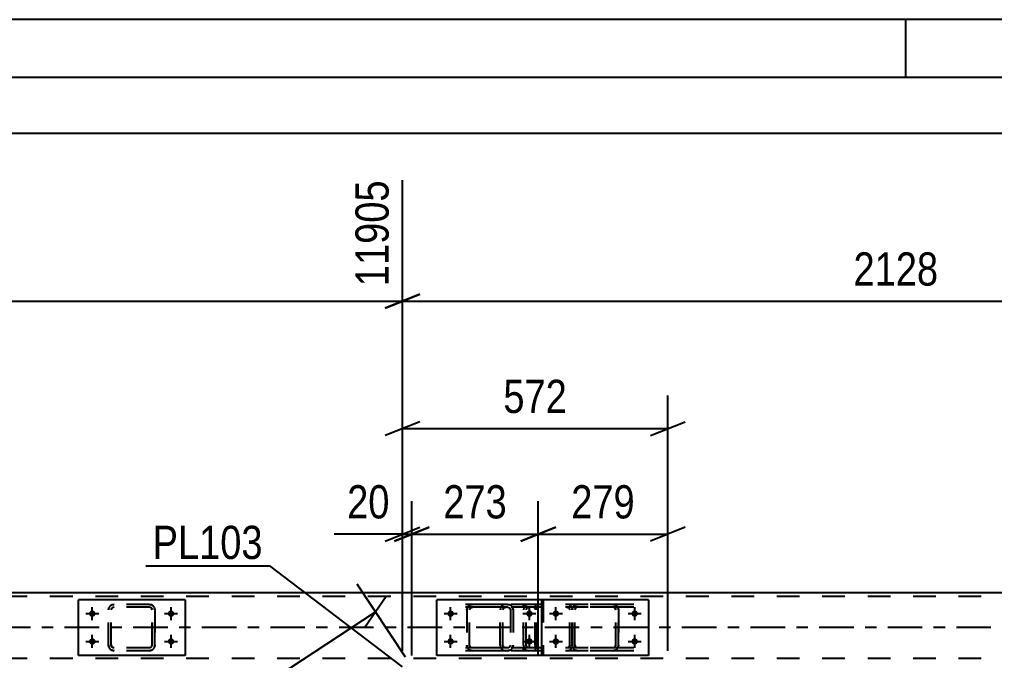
# Model space of a CAD drawing. Header units: millimetres. Extents: x -832 to 357, y -842 to -1.
# Drawn here: x -349.2 to -265.1, y -55.9 to -0.6 of the extents above; entities that cross this region are included whole.
import ezdxf

# ---------------------------------------------------------------- set-up
doc = ezdxf.new("R2010")
doc.units = ezdxf.units.MM
doc.linetypes.add('DXK_LINE_DOT2', pattern=[3.9198, 1.9599, -1.9599])
doc.linetypes.add('DXK_LINE_DOT3', pattern=[5.9187, 2.979, -0.9799, 0.9799, -0.9799])
doc.styles.add('Arial Narrow', font='ARIALN.TTF', dxfattribs={"height": 0.2})

# ---------------------------------------------------------------- blocks, each defined once
blk = doc.blocks.new('Unknown-570388851-1132')
at = {"color": 5, "linetype": 'Continuous'}
for p, q in [((357.288, -0.603), (-831.712, -0.603)), ((-272.712, -5.603), (-272.712, -0.603)), ((352.288, -5.603), (-826.712, -5.603))]:
    blk.add_line(p, q, dxfattribs=at)
blk = doc.blocks.new('Part-570388851-12105 - 11607')
at = {"color": 2, "linetype": 'Continuous'}
for p, q in [((-303.993, -50.641), (-313.193, -50.641)), ((-313.193, -55.441), (-313.193, -50.641)), ((-303.993, -50.642), (-303.993, -50.641)), ((-304.111, -55.441), (-313.193, -55.441))]:
    blk.add_line(p, q, dxfattribs=at)
at = {"color": 7, "linetype": 'DXK_LINE_DOT2'}
for p, q in [((-303.993, -50.641), (-303.993, -55.441)), ((-303.993, -55.441), (-304.111, -55.441))]:
    blk.add_line(p, q, dxfattribs=at)
blk = doc.blocks.new('Part-570388851-11628 - 11607')
at = {"color": 7, "linetype": 'DXK_LINE_DOT2'}
for p, q in [((-305.207, -51.042), (-305.403, -51.078)), ((-305.388, -51.352), (-305.305, -51.3)), ((-305.305, -51.3), (-305.207, -51.282)), ((-296.193, -51.042), (-305.207, -51.042)), ((-296.193, -51.282), (-305.207, -51.282)), ((-301.777, -51.078), (-301.972, -51.042)), ((-301.972, -51.282), (-301.875, -51.3)), ((-301.875, -51.3), (-301.792, -51.352)), ((-305.679, -51.338), (-305.718, -51.522)), ((-305.718, -54.562), (-305.718, -51.522)), ((-305.463, -51.522), (-305.443, -51.43)), ((-305.463, -54.562), (-305.463, -51.522)), ((-305.443, -51.43), (-305.388, -51.352)), ((-301.792, -51.352), (-301.736, -51.43)), ((-301.736, -51.43), (-301.717, -51.522)), ((-301.717, -54.562), (-301.717, -51.522)), ((-301.462, -51.522), (-301.5, -51.338)), ((-301.462, -54.562), (-301.462, -51.522)), ((-305.718, -54.562), (-305.679, -54.746)), ((-305.443, -54.654), (-305.463, -54.562)), ((-305.388, -54.732), (-305.443, -54.654)), ((-301.736, -54.654), (-301.792, -54.732)), ((-301.717, -54.562), (-301.736, -54.654)), ((-301.5, -54.746), (-301.462, -54.562)), ((-305.403, -55.005), (-305.207, -55.042)), ((-305.305, -54.784), (-305.388, -54.732)), ((-305.207, -54.802), (-305.305, -54.784)), ((-296.193, -54.802), (-305.207, -54.802)), ((-296.193, -55.042), (-305.207, -55.042)), ((-301.875, -54.784), (-301.972, -54.802)), ((-301.972, -55.042), (-301.777, -55.005)), ((-301.792, -54.732), (-301.875, -54.784))]:
    blk.add_line(p, q, dxfattribs=at)
for centre, start, end in [((-305.227, -51.543), 110.75832, 155.68004), ((-301.953, -51.543), 24.31996, 69.24168), ((-305.227, -54.541), 204.31996, 249.24168), ((-301.953, -54.541), 290.75832, 335.68004)]:
    blk.add_arc(centre, 0.496, start, end, dxfattribs=at)
blk = doc.blocks.new('Part-570388851-11843 - 11607')
at = {"color": 2, "linetype": 'Continuous'}
for p, q in [((-294.911, -50.642), (-304.111, -50.642)), ((-304.111, -55.442), (-304.111, -50.642)), ((-294.911, -50.642), (-294.911, -55.442)), ((-294.911, -55.442), (-304.111, -55.442))]:
    blk.add_line(p, q, dxfattribs=at)
blk = doc.blocks.new('Bolt-570388851-11745 - 11607')
at = {"linetype": 'Continuous'}
for points in [[(-311.993, -51.561, -1), (-311.993, -52.121, -1)], [(-305.193, -51.561, -1), (-305.193, -52.121, -1)], [(-311.993, -53.961, -1), (-311.993, -54.521, -1)], [(-305.193, -53.961, -1), (-305.193, -54.521, -1)]]:
    blk.add_hatch(color=1, dxfattribs=at).paths.add_polyline_path(points)
at = {"color": 1, "linetype": 'Continuous'}
for p, q in [((-311.993, -52.401), (-311.993, -51.281)), ((-305.193, -52.401), (-305.193, -51.281)), ((-312.553, -51.841), (-311.433, -51.841)), ((-305.753, -51.841), (-304.633, -51.841)), ((-311.993, -54.801), (-311.993, -53.681)), ((-305.193, -54.801), (-305.193, -53.681)), ((-312.553, -54.241), (-311.433, -54.241)), ((-305.753, -54.241), (-304.633, -54.241))]:
    blk.add_line(p, q, dxfattribs=at)
blk = doc.blocks.new('Bolt-570388851-11759 - 11607')
at = {"linetype": 'Continuous'}
for points in [[(-342.911, -51.562, -1), (-342.911, -52.122, -1)], [(-336.111, -51.562, -1), (-336.111, -52.122, -1)], [(-342.911, -53.962, -1), (-342.911, -54.522, -1)], [(-336.111, -53.962, -1), (-336.111, -54.522, -1)]]:
    blk.add_hatch(color=1, dxfattribs=at).paths.add_polyline_path(points)
at = {"color": 1, "linetype": 'Continuous'}
for p, q in [((-342.911, -52.402), (-342.911, -51.282)), ((-336.111, -52.402), (-336.111, -51.282)), ((-343.471, -51.842), (-342.351, -51.842)), ((-336.671, -51.842), (-335.551, -51.842)), ((-342.911, -54.802), (-342.911, -53.682)), ((-336.111, -54.802), (-336.111, -53.682)), ((-343.471, -54.242), (-342.351, -54.242)), ((-336.671, -54.242), (-335.551, -54.242))]:
    blk.add_line(p, q, dxfattribs=at)
blk = doc.blocks.new('Bolt-570388851-11761 - 11607')
at = {"linetype": 'Continuous'}
for points in [[(-302.911, -51.562, -1), (-302.911, -52.122, -1)], [(-296.111, -51.562, -1), (-296.111, -52.122, -1)], [(-302.911, -53.962, -1), (-302.911, -54.522, -1)], [(-296.111, -53.962, -1), (-296.111, -54.522, -1)]]:
    blk.add_hatch(color=1, dxfattribs=at).paths.add_polyline_path(points)
at = {"color": 1, "linetype": 'Continuous'}
for p, q in [((-302.911, -52.402), (-302.911, -51.282)), ((-296.111, -52.402), (-296.111, -51.282)), ((-303.471, -51.842), (-302.351, -51.842)), ((-296.671, -51.842), (-295.551, -51.842)), ((-302.911, -54.802), (-302.911, -53.682)), ((-296.111, -54.802), (-296.111, -53.682)), ((-303.471, -54.242), (-302.351, -54.242)), ((-296.671, -54.242), (-295.551, -54.242))]:
    blk.add_line(p, q, dxfattribs=at)
blk = doc.blocks.new('Part-570388851-11830 - 11607')
at = {"color": 7, "linetype": 'DXK_LINE_DOT2'}
for p, q in [((-310.297, -51.078), (-310.113, -51.041)), ((-310.113, -51.041), (-310.297, -51.078)), ((-310.283, -51.351), (-310.205, -51.299)), ((-310.205, -51.299), (-310.113, -51.281)), ((-307.073, -51.041), (-310.113, -51.041)), ((-307.073, -51.281), (-310.113, -51.281)), ((-307.073, -51.041), (-306.889, -51.078)), ((-306.889, -51.078), (-307.073, -51.041)), ((-307.073, -51.281), (-306.981, -51.299)), ((-306.981, -51.299), (-306.903, -51.351)), ((-310.593, -51.521), (-310.556, -51.337)), ((-310.556, -51.337), (-310.593, -51.521)), ((-310.593, -51.521), (-310.593, -54.561)), ((-310.353, -51.521), (-310.335, -51.429)), ((-310.353, -54.561), (-310.353, -51.521)), ((-310.335, -51.429), (-310.283, -51.351)), ((-306.903, -51.351), (-306.851, -51.429)), ((-306.851, -51.429), (-306.833, -51.521)), ((-306.833, -51.521), (-306.833, -54.561)), ((-306.629, -51.337), (-306.593, -51.521)), ((-306.593, -51.521), (-306.629, -51.337)), ((-306.593, -51.521), (-306.593, -54.561)), ((-310.556, -54.745), (-310.593, -54.561)), ((-310.593, -54.561), (-310.556, -54.745)), ((-310.335, -54.653), (-310.353, -54.561)), ((-310.283, -54.731), (-310.335, -54.653)), ((-306.851, -54.653), (-306.903, -54.731)), ((-306.833, -54.561), (-306.851, -54.653)), ((-306.593, -54.561), (-306.629, -54.745)), ((-306.629, -54.745), (-306.593, -54.561)), ((-310.113, -55.041), (-310.297, -55.004)), ((-310.297, -55.004), (-310.113, -55.041)), ((-310.205, -54.783), (-310.283, -54.731)), ((-310.113, -54.801), (-310.205, -54.783)), ((-307.073, -54.801), (-310.113, -54.801)), ((-307.073, -55.041), (-310.113, -55.041)), ((-306.981, -54.783), (-307.073, -54.801)), ((-306.889, -55.004), (-307.073, -55.041)), ((-307.073, -55.041), (-306.889, -55.004)), ((-306.903, -54.731), (-306.981, -54.783))]:
    blk.add_line(p, q, dxfattribs=at)
at = {"color": 7, "linetype": 'DXK_LINE_DOT3'}
blk.add_line((-308.593, -53.041), (-308.593, -53.041), dxfattribs=at)
at = {"color": 7, "linetype": 'DXK_LINE_DOT2'}
for centre, start, end in [((-310.113, -51.521), 112.5, 157.5), ((-310.113, -51.521), 112.5, 157.5), ((-307.073, -51.521), 22.5, 67.5), ((-307.073, -51.521), 22.5, 67.5), ((-310.113, -54.561), 202.5, 247.5), ((-310.113, -54.561), 202.5, 247.5), ((-307.073, -54.561), 292.5, 337.5), ((-307.073, -54.561), 292.5, 337.5)]:
    blk.add_arc(centre, 0.48, start, end, dxfattribs=at)
blk = doc.blocks.new('Part-570388851-11840 - 11607')
at = {"color": 7, "linetype": 'DXK_LINE_DOT2'}
for p, q in [((-341.215, -51.078), (-341.031, -51.042)), ((-341.031, -51.042), (-341.215, -51.078)), ((-341.123, -51.3), (-341.201, -51.352)), ((-341.031, -51.282), (-341.123, -51.3)), ((-337.991, -51.042), (-341.031, -51.042)), ((-337.991, -51.282), (-341.031, -51.282)), ((-337.991, -51.042), (-337.808, -51.078)), ((-337.808, -51.078), (-337.991, -51.042)), ((-337.9, -51.3), (-337.991, -51.282)), ((-337.822, -51.352), (-337.9, -51.3)), ((-341.511, -51.522), (-341.475, -51.338)), ((-341.475, -51.338), (-341.511, -51.522)), ((-341.511, -54.562), (-341.511, -51.522)), ((-341.511, -51.522), (-341.511, -51.522)), ((-341.511, -54.562), (-341.511, -51.522)), ((-341.271, -51.522), (-341.253, -51.43)), ((-341.271, -51.522), (-341.253, -51.43)), ((-341.271, -54.562), (-341.271, -51.522)), ((-341.271, -51.522), (-341.271, -51.522)), ((-341.271, -54.562), (-341.271, -51.522)), ((-341.253, -51.43), (-341.201, -51.352)), ((-337.822, -51.352), (-337.77, -51.43)), ((-337.77, -51.43), (-337.822, -51.352)), ((-337.77, -51.43), (-337.751, -51.522)), ((-337.751, -51.522), (-337.77, -51.43)), ((-337.751, -54.562), (-337.751, -51.522)), ((-337.751, -51.522), (-337.751, -51.522)), ((-337.751, -54.562), (-337.751, -51.522)), ((-337.548, -51.338), (-337.511, -51.522)), ((-337.511, -51.522), (-337.548, -51.338)), ((-337.511, -54.562), (-337.511, -51.522)), ((-337.511, -51.522), (-337.511, -51.522)), ((-337.511, -51.522), (-337.511, -54.562)), ((-341.511, -54.562), (-341.511, -54.562)), ((-341.475, -54.746), (-341.511, -54.562)), ((-341.511, -54.562), (-341.475, -54.746)), ((-341.271, -54.562), (-341.271, -54.562)), ((-341.253, -54.654), (-341.271, -54.562)), ((-341.271, -54.562), (-341.253, -54.654)), ((-341.201, -54.732), (-341.253, -54.654)), ((-341.253, -54.654), (-341.201, -54.732)), ((-337.77, -54.654), (-337.822, -54.732)), ((-337.77, -54.654), (-337.751, -54.562)), ((-337.77, -54.654), (-337.751, -54.562)), ((-337.751, -54.562), (-337.751, -54.562)), ((-337.511, -54.562), (-337.548, -54.746)), ((-337.548, -54.746), (-337.511, -54.562)), ((-337.511, -54.562), (-337.511, -54.562)), ((-341.031, -55.042), (-341.215, -55.005)), ((-341.215, -55.005), (-341.031, -55.042)), ((-341.123, -54.784), (-341.201, -54.732)), ((-341.031, -54.802), (-341.123, -54.784)), ((-337.991, -54.802), (-341.031, -54.802)), ((-337.991, -55.042), (-341.031, -55.042)), ((-337.9, -54.784), (-337.991, -54.802)), ((-337.808, -55.005), (-337.991, -55.042)), ((-337.991, -55.042), (-337.808, -55.005)), ((-337.822, -54.732), (-337.9, -54.784))]:
    blk.add_line(p, q, dxfattribs=at)
at = {"color": 7, "linetype": 'DXK_LINE_DOT3'}
blk.add_line((-339.512, -53.042), (-339.511, -53.042), dxfattribs=at)
at = {"color": 7, "linetype": 'DXK_LINE_DOT2'}
for centre, start, end in [((-341.031, -51.522), 112.5, 157.5), ((-341.031, -51.522), 112.5, 157.5), ((-337.991, -51.522), 22.5, 67.5), ((-337.991, -51.522), 22.5, 67.5), ((-341.031, -54.562), 202.5, 247.5), ((-341.031, -54.562), 202.5, 247.5), ((-337.991, -54.562), 292.5, 337.5), ((-337.991, -54.562), 292.5, 337.5)]:
    blk.add_arc(centre, 0.48, start, end, dxfattribs=at)
blk = doc.blocks.new('Part-570388851-11844 - 11607')
at = {"color": 7, "linetype": 'DXK_LINE_DOT2'}
for p, q in [((-301.215, -51.078), (-301.031, -51.042)), ((-301.031, -51.042), (-301.215, -51.078)), ((-301.123, -51.3), (-301.201, -51.352)), ((-301.031, -51.282), (-301.123, -51.3)), ((-297.991, -51.042), (-301.031, -51.042)), ((-297.991, -51.282), (-301.031, -51.282)), ((-297.991, -51.042), (-297.808, -51.078)), ((-297.808, -51.078), (-297.991, -51.042)), ((-297.9, -51.3), (-297.991, -51.282)), ((-297.822, -51.352), (-297.9, -51.3)), ((-301.511, -51.522), (-301.475, -51.338)), ((-301.475, -51.338), (-301.511, -51.522)), ((-301.511, -54.562), (-301.511, -51.522)), ((-301.511, -51.522), (-301.511, -51.522)), ((-301.511, -54.562), (-301.511, -51.522)), ((-301.271, -51.522), (-301.253, -51.43)), ((-301.271, -51.522), (-301.253, -51.43)), ((-301.271, -54.562), (-301.271, -51.522)), ((-301.271, -51.522), (-301.271, -51.522)), ((-301.271, -54.562), (-301.271, -51.522)), ((-301.253, -51.43), (-301.201, -51.352)), ((-297.822, -51.352), (-297.77, -51.43)), ((-297.77, -51.43), (-297.822, -51.352)), ((-297.77, -51.43), (-297.751, -51.522)), ((-297.751, -51.522), (-297.77, -51.43)), ((-297.751, -54.562), (-297.751, -51.522)), ((-297.751, -51.522), (-297.751, -51.522)), ((-297.751, -54.562), (-297.751, -51.522)), ((-297.548, -51.338), (-297.511, -51.522)), ((-297.511, -51.522), (-297.548, -51.338)), ((-297.511, -54.562), (-297.511, -51.522)), ((-297.511, -51.522), (-297.511, -51.522)), ((-297.511, -51.522), (-297.511, -54.562)), ((-301.511, -54.562), (-301.511, -54.562)), ((-301.475, -54.746), (-301.511, -54.562)), ((-301.511, -54.562), (-301.475, -54.746)), ((-301.271, -54.562), (-301.271, -54.562)), ((-301.253, -54.654), (-301.271, -54.562)), ((-301.271, -54.562), (-301.253, -54.654)), ((-301.201, -54.732), (-301.253, -54.654)), ((-301.253, -54.654), (-301.201, -54.732)), ((-297.77, -54.654), (-297.822, -54.732)), ((-297.77, -54.654), (-297.751, -54.562)), ((-297.77, -54.654), (-297.751, -54.562)), ((-297.751, -54.562), (-297.751, -54.562)), ((-297.511, -54.562), (-297.548, -54.746)), ((-297.548, -54.746), (-297.511, -54.562)), ((-297.511, -54.562), (-297.511, -54.562)), ((-301.031, -55.042), (-301.215, -55.005)), ((-301.215, -55.005), (-301.031, -55.042)), ((-301.123, -54.784), (-301.201, -54.732)), ((-301.031, -54.802), (-301.123, -54.784)), ((-297.991, -54.802), (-301.031, -54.802)), ((-297.991, -55.042), (-301.031, -55.042)), ((-297.9, -54.784), (-297.991, -54.802)), ((-297.808, -55.005), (-297.991, -55.042)), ((-297.991, -55.042), (-297.808, -55.005)), ((-297.822, -54.732), (-297.9, -54.784))]:
    blk.add_line(p, q, dxfattribs=at)
at = {"color": 7, "linetype": 'DXK_LINE_DOT3'}
blk.add_line((-299.512, -53.042), (-299.511, -53.042), dxfattribs=at)
at = {"color": 7, "linetype": 'DXK_LINE_DOT2'}
for centre, start, end in [((-301.031, -51.522), 112.5, 157.5), ((-301.031, -51.522), 112.5, 157.5), ((-297.991, -51.522), 22.5, 67.5), ((-297.991, -51.522), 22.5, 67.5), ((-301.031, -54.562), 202.5, 247.5), ((-301.031, -54.562), 202.5, 247.5), ((-297.991, -54.562), 292.5, 337.5), ((-297.991, -54.562), 292.5, 337.5)]:
    blk.add_arc(centre, 0.48, start, end, dxfattribs=at)
blk = doc.blocks.new('Part-570388851-11905 - 11607')
at = {"color": 7, "linetype": 'DXK_LINE_DOT2'}
for p, q in [((-304.821, -51.042), (-312.263, -51.042)), ((-304.821, -51.282), (-312.263, -51.282)), ((-307.228, -51.042), (-307.421, -51.078)), ((-307.406, -51.352), (-307.324, -51.3)), ((-307.324, -51.3), (-307.228, -51.282)), ((-305.718, -51.282), (-305.718, -51.042)), ((-304.718, -51.078), (-304.821, -51.042)), ((-304.821, -51.282), (-304.769, -51.3)), ((-304.769, -51.3), (-304.726, -51.352)), ((-304.63, -51.183), (-304.718, -51.078)), ((-304.572, -51.338), (-304.63, -51.183)), ((-307.693, -51.338), (-307.731, -51.522)), ((-307.731, -54.562), (-307.731, -51.522)), ((-307.48, -51.522), (-307.46, -51.43)), ((-307.48, -54.562), (-307.48, -51.522)), ((-307.46, -51.43), (-307.406, -51.352)), ((-304.726, -51.352), (-304.696, -51.43)), ((-304.696, -51.43), (-304.686, -51.522)), ((-304.686, -54.562), (-304.686, -51.522)), ((-304.552, -51.522), (-304.572, -51.338)), ((-304.552, -54.562), (-304.552, -51.522)), ((-307.731, -54.562), (-307.693, -54.746)), ((-307.46, -54.654), (-307.48, -54.562)), ((-307.406, -54.732), (-307.46, -54.654)), ((-304.696, -54.654), (-304.726, -54.732)), ((-304.686, -54.562), (-304.696, -54.654)), ((-304.572, -54.746), (-304.552, -54.562)), ((-304.821, -54.802), (-312.263, -54.802)), ((-304.821, -55.042), (-312.263, -55.042)), ((-307.421, -55.005), (-307.228, -55.042)), ((-307.324, -54.784), (-307.406, -54.732)), ((-307.228, -54.802), (-307.324, -54.784)), ((-305.718, -55.042), (-305.718, -54.802)), ((-304.769, -54.784), (-304.821, -54.802)), ((-304.821, -55.042), (-304.718, -55.005)), ((-304.726, -54.732), (-304.769, -54.784)), ((-304.718, -55.005), (-304.63, -54.901)), ((-304.63, -54.901), (-304.572, -54.746))]:
    blk.add_line(p, q, dxfattribs=at)
for centre, start, end in [((-307.243, -51.538), 111.15132, 156.10486), ((-307.243, -54.546), 203.89514, 248.84868)]:
    blk.add_arc(centre, 0.492, start, end, dxfattribs=at)
blk = doc.blocks.new('Part-570388851-11963 - 11607')
at = {"color": 7, "linetype": 'DXK_LINE_DOT2'}
for p, q in [((-93.733, -50.362), (-752.111, -50.362)), ((-93.733, -55.722), (-752.111, -55.722))]:
    blk.add_line(p, q, dxfattribs=at)
at = {"color": 2, "linetype": 'Continuous'}
blk.add_line((-260.112, -50.042), (-459.234, -50.042), dxfattribs=at)
at = {"color": 7, "linetype": 'DXK_LINE_DOT3'}
blk.add_line((-93.733, -53.042), (-752.111, -53.042), dxfattribs=at)
blk = doc.blocks.new('Part-570388851-12120 - 11607')
at = {"color": 2, "linetype": 'Continuous'}
for p, q in [((-334.911, -50.642), (-344.111, -50.642)), ((-344.111, -55.442), (-344.111, -50.642)), ((-334.911, -50.642), (-334.911, -55.442)), ((-334.911, -55.442), (-344.111, -55.442))]:
    blk.add_line(p, q, dxfattribs=at)
blk = doc.blocks.new('StraightDimension-570388851-12466 - 11607')
at = {"color": 7, "linetype": 'Continuous'}
for p, q in [((-315.89, -55.607), (-320.046, -49.291)), ((-319.402, -52.998), (-317.556, -50.346)), ((-350.405, -72.68), (-318.479, -51.672)), ((-347.816, -76.615), (-351.971, -70.3)), ((-349.482, -71.355), (-351.328, -74.006))]:
    blk.add_line(p, q, dxfattribs=at)
at = {"color": 0}
blk.add_wipeout([(-332.062, -59.712), (-334.371, -56.204), (-339.955, -59.878), (-337.646, -63.387)], dxfattribs=at)
at = {"color": 3, "style": 'Arial Narrow'}
blk.add_text('955', height=2.8633, rotation=33.34614, dxfattribs=at).set_placement((-337.475, -62.556))
blk = doc.blocks.new('StraightDimension-570388851-12271 - 11607')
at = {"color": 7, "linetype": 'Continuous'}
for p, q in [((-304.425, -55.442), (-304.425, -42.128)), ((-293.258, -55.042), (-293.258, -42.128)), ((-305.925, -45.578), (-302.925, -44.378)), ((-291.758, -44.378), (-294.758, -45.578)), ((-304.425, -44.978), (-293.258, -44.978))]:
    blk.add_line(p, q, dxfattribs=at)
at = {"color": 0}
blk.add_wipeout([(-295.499, -44.228), (-295.499, -40.028), (-302.183, -40.028), (-302.183, -44.228)], dxfattribs=at)
at = {"color": 3, "style": 'Arial Narrow'}
blk.add_text('279', height=2.8633, dxfattribs=at).set_placement((-301.583, -43.628))
blk = doc.blocks.new('StraightDimension-570388851-12281 - 11607')
at = {"color": 7, "linetype": 'Continuous'}
for p, q in [((-315.34, -55.442), (-315.34, -42.128)), ((-304.425, -55.442), (-304.425, -42.128)), ((-316.84, -45.578), (-313.84, -44.378)), ((-302.925, -44.378), (-305.925, -45.578)), ((-315.34, -44.978), (-304.425, -44.978))]:
    blk.add_line(p, q, dxfattribs=at)
at = {"color": 0}
blk.add_wipeout([(-306.54, -44.228), (-306.54, -40.028), (-313.225, -40.028), (-313.225, -44.228)], dxfattribs=at)
at = {"color": 3, "style": 'Arial Narrow'}
blk.add_text('273', height=2.8633, dxfattribs=at).set_placement((-312.625, -43.628))
blk = doc.blocks.new('StraightDimension-570388851-12289 - 11607')
at = {"color": 7, "linetype": 'Continuous'}
for p, q in [((-316.14, -55.042), (-316.14, -42.128)), ((-315.34, -55.442), (-315.34, -42.128)), ((-317.64, -45.578), (-314.64, -44.378)), ((-313.84, -44.378), (-316.84, -45.578)), ((-316.14, -44.978), (-322.046, -44.978)), ((-316.14, -44.978), (-322.046, -44.978)), ((-316.14, -44.978), (-315.34, -44.978))]:
    blk.add_line(p, q, dxfattribs=at)
at = {"color": 0}
blk.add_wipeout([(-316.665, -44.228), (-316.665, -40.028), (-321.521, -40.028), (-321.521, -44.228)], dxfattribs=at)
at = {"color": 3, "style": 'Arial Narrow'}
blk.add_text('20', height=2.8633, dxfattribs=at).set_placement((-320.921, -43.628))
blk = doc.blocks.new('StraightDimension-570388851-12298 - 11607')
at = {"color": 7, "linetype": 'Continuous'}
for p, q in [((-316.14, -55.042), (-316.14, -33.036)), ((-293.258, -55.042), (-293.258, -33.036)), ((-314.64, -35.286), (-317.64, -36.486)), ((-294.758, -36.486), (-291.758, -35.286)), ((-316.14, -35.886), (-293.258, -35.886))]:
    blk.add_line(p, q, dxfattribs=at)
at = {"color": 0}
blk.add_wipeout([(-301.357, -35.136), (-301.357, -30.936), (-308.041, -30.936), (-308.041, -35.136)], dxfattribs=at)
at = {"color": 3, "style": 'Arial Narrow'}
blk.add_text('572', height=2.8633, dxfattribs=at).set_placement((-307.441, -34.536))
blk = doc.blocks.new('StraightDimension-570388851-12735 - 11607')
at = {"color": 7, "linetype": 'Continuous'}
blk.add_line((-788.831, -10.393), (-92.933, -10.393), dxfattribs=at)
blk = doc.blocks.new('StraightDimension-570388851-13441 - 11607')
at = {"color": 7, "linetype": 'Continuous'}
for p, q in [((-316.14, -55.042), (-316.14, -14.459)), ((-317.64, -25.5), (-314.64, -24.3)), ((-401.274, -24.9), (-316.14, -24.9))]:
    blk.add_line(p, q, dxfattribs=at)
at = {"color": 0, "linetype": 'Continuous'}
blk.add_wipeout([(-316.74, -13.859), (-320.94, -13.859), (-320.94, -24.2), (-316.74, -24.2)], dxfattribs=at)
at = {"color": 3, "linetype": 'Continuous', "style": 'Arial Narrow'}
blk.add_text('11905', height=2.8633, rotation=90.00021, dxfattribs=at).set_placement((-317.34, -23.6))
blk = doc.blocks.new('StraightDimension-570388851-13315 - 11607')
at = {"color": 7, "linetype": 'Continuous'}
for p, q in [((-230.756, -55.607), (-235.044, -49.089)), ((-234.401, -52.795), (-232.555, -50.144)), ((-265.404, -72.478), (-233.478, -51.47)), ((-262.681, -76.615), (-266.97, -70.097)), ((-264.48, -71.152), (-266.327, -73.804))]:
    blk.add_line(p, q, dxfattribs=at)
at = {"color": 0}
blk.add_wipeout([(-247.061, -59.51), (-249.37, -56.002), (-254.954, -59.676), (-252.645, -63.185)], dxfattribs=at)
at = {"color": 3, "style": 'Arial Narrow'}
blk.add_text('955', height=2.8633, rotation=33.34614, dxfattribs=at).set_placement((-252.474, -62.354))
blk = doc.blocks.new('StraightDimension-570388851-13451 - 11607')
at = {"color": 7, "linetype": 'Continuous'}
for p, q in [((-316.14, -55.042), (-316.14, -14.459)), ((-314.64, -24.3), (-317.64, -25.5)), ((-316.14, -24.9), (-231.006, -24.9))]:
    blk.add_line(p, q, dxfattribs=at)
at = {"color": 0}
blk.add_wipeout([(-269.317, -24.15), (-269.317, -19.95), (-277.829, -19.95), (-277.829, -24.15)], dxfattribs=at)
at = {"color": 3, "style": 'Arial Narrow'}
blk.add_text('2128', height=2.8633, dxfattribs=at).set_placement((-277.229, -23.55))
blk = doc.blocks.new('Mark-570388851-11932 - 11607')
at = {"color": 30, "linetype": 'Continuous'}
for p in [(-338.305, -47.728), (-316.14, -56.442)]:
    blk.add_line(p, (-327.601, -47.728), dxfattribs=at)
at = {"color": 0}
blk.add_wipeout([(-328.201, -47.128), (-328.201, -44.128), (-337.705, -44.128), (-337.705, -47.128)], dxfattribs=at)
blk.add_wipeout([(-328.201, -47.128), (-328.201, -44.128), (-337.705, -44.128), (-337.705, -47.128)], dxfattribs=at)
at = {"color": 3, "style": 'Arial Narrow'}
blk.add_text('PL103', height=2.8633, dxfattribs=at).set_placement((-337.705, -47.128))

msp = doc.modelspace()

# ---------------------------------------------------------------- block references
for name in ['Unknown-570388851-1132', 'Part-570388851-11963 - 11607', 'Part-570388851-12120 - 11607', 'Bolt-570388851-11759 - 11607', 'Part-570388851-11840 - 11607', 'Part-570388851-12105 - 11607', 'Bolt-570388851-11745 - 11607', 'Part-570388851-11905 - 11607', 'Part-570388851-11830 - 11607', 'Part-570388851-11628 - 11607', 'Part-570388851-11843 - 11607', 'Bolt-570388851-11761 - 11607', 'Part-570388851-11844 - 11607']:
    msp.add_blockref(name, (0, 0))

# ---------------------------------------------------------------- next in the draw order: block references
for name in ['StraightDimension-570388851-12271 - 11607', 'StraightDimension-570388851-12466 - 11607', 'StraightDimension-570388851-13315 - 11607']:
    msp.add_blockref(name, (0, 0))

# ---------------------------------------------------------------- next in the draw order: block references
msp.add_blockref('StraightDimension-570388851-12281 - 11607', (0, 0))

# ---------------------------------------------------------------- next in the draw order: block references
msp.add_blockref('StraightDimension-570388851-12289 - 11607', (0, 0))

# ---------------------------------------------------------------- next in the draw order: block references
msp.add_blockref('StraightDimension-570388851-12298 - 11607', (0, 0))

# ---------------------------------------------------------------- next in the draw order: block references
msp.add_blockref('StraightDimension-570388851-12735 - 11607', (0, 0))

# ---------------------------------------------------------------- next in the draw order: block references
msp.add_blockref('StraightDimension-570388851-13441 - 11607', (0, 0))

# ---------------------------------------------------------------- next in the draw order: block references
msp.add_blockref('StraightDimension-570388851-13451 - 11607', (0, 0))

# ---------------------------------------------------------------- next in the draw order: block references
msp.add_blockref('Mark-570388851-11932 - 11607', (0, 0))

doc.saveas('drawing.dxf')
